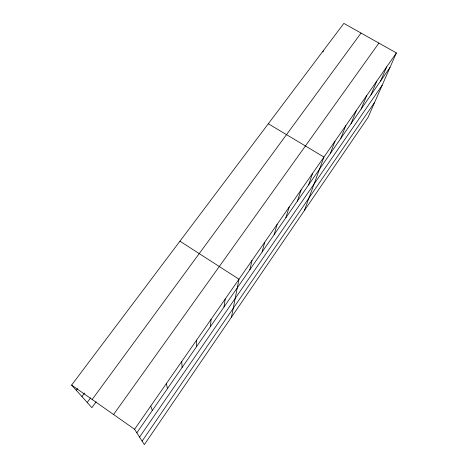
<?xml version="1.0" encoding="UTF-8"?>
<svg xmlns="http://www.w3.org/2000/svg" width="468" height="468" viewBox="0 0 468 468"><rect width="100%" height="100%" fill="white"/><g stroke="black" fill="none" stroke-linecap="round" stroke-linejoin="round"><path stroke-width="0.7" d="M196.414 346.823L196.607 340.113M210.372 326.676L211.097 319.275M223.985 307.026L225.219 298.976M231.467 317.169L238.978 279.197L179.934 241.184M249.842 269.708L252.006 260.471M262.133 251.971L264.718 242.202M323.037 51.948L323.429 50.55M274.137 234.643L277.126 224.359M285.866 217.714L289.242 206.944M297.338 201.158L301.076 189.932M308.552 184.971L312.642 173.306M304.381 210.512L323.938 157.061L268.328 123.757M330.25 153.656L334.989 141.184M340.751 138.505L345.788 125.658M351.023 123.669L356.353 110.471M361.085 109.149L366.684 95.618M370.931 94.934L376.798 81.081M380.583 81.011L386.697 66.854M396.384 52.925L368.041 117.392L144.349 444.6L134.585 429.267L71.616 385.082L343.863 23.4L396.384 52.925L134.585 429.267M142.114 441.084L374.739 102.159M139.569 437.094L382.192 85.199M136.843 432.806L390.031 67.374M113.572 414.519L378.899 43.097M96.168 401.807L91.886 407.669L71.616 385.082M92.161 399.502L361.044 33.058M87.229 402.48L90.617 397.876M81.947 396.595L84.55 393.085M76.29 390.289L77.589 388.551M150.731 406.054L152.328 410.459M166.438 383.479L167.409 388.692M181.724 361.501L182.099 367.485"/></g></svg>
